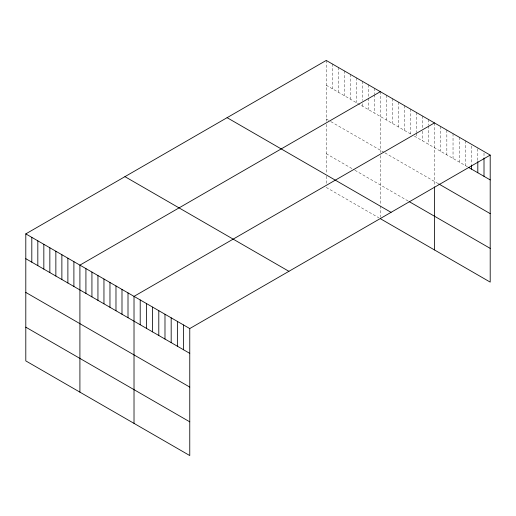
<?xml version="1.0" encoding="UTF-8"?>
<svg xmlns="http://www.w3.org/2000/svg" width="516" height="516" viewBox="0 0 516 516"><rect width="100%" height="100%" fill="white"/><g stroke="black" fill="none" stroke-linecap="round" stroke-linejoin="round"><path stroke-width="0.39" stroke-dasharray="2.58 1.94" d="M326.235 60.437L326.235 121.286M326.235 85.243L411.742 134.612M414.413 136.153L467.49 166.797M326.235 118.97L330.246 121.286M330.911 121.673L384.349 152.523M385.02 152.91L437.89 183.438M326.235 153.716L354.292 169.919M354.956 170.299L408.401 201.156M326.235 187.443L379.008 217.913M484.008 153.123L484.008 157.128M477.81 148.75L477.81 161.553M471.618 145.97L471.618 164.378M465.426 140.797L465.426 165.604M459.227 137.217L459.227 162.024M453.035 133.644L453.035 158.451M446.843 130.064L446.843 154.877M440.645 126.491L440.645 151.298M434.453 122.918L434.453 186.083M428.441 119.441L428.441 125.046M428.441 125.846L428.441 144.254M422.43 115.971L422.43 127.974M422.43 131.18L422.43 140.778M416.418 112.501L416.418 132.509M416.418 133.309L416.418 137.308M410.407 109.031L410.407 133.838M404.389 105.561L404.389 130.367M398.378 102.091L398.378 126.897M392.366 98.621L392.366 123.427M386.355 95.144L386.355 119.957M380.344 91.674L380.344 152.523M380.344 155.613L380.344 205.194M380.344 205.942L380.344 217.184M374.332 88.204L374.332 93.809M374.332 94.609L374.332 113.01M368.321 84.734L368.321 109.54M362.309 81.264L362.309 100.465M362.309 103.671L362.309 106.07M356.298 77.793L356.298 102.6M350.287 74.323L350.287 99.13M344.269 70.847L344.269 95.66M338.257 67.377L338.257 92.183M332.246 63.907L332.246 88.713M326.235 124.375L326.235 173.202M326.235 176.201L326.235 183.696"/><path stroke-width="0.77" d="M490.2 155.103L189.765 328.557L189.765 455.563L25.8 360.897L25.8 233.89L326.235 60.437L490.2 155.103L490.2 282.11L380.344 218.681M380.344 91.674L79.909 265.134L79.909 392.141M434.453 122.918L134.018 296.371L134.018 423.378M468.863 167.59L490.2 179.91M438.581 183.831L490.2 213.637M409.065 201.543L490.2 248.383M227.092 117.674L391.057 212.34M124.943 176.653L288.908 271.313M25.8 233.89L189.765 328.557M25.8 258.697L189.765 353.363M25.8 292.424L189.765 387.09M25.8 327.17L189.765 421.836M484.008 157.928L484.008 176.33M477.81 161.553L477.81 172.757M471.618 165.178L471.618 169.177M434.453 186.857L434.453 249.925M183.573 324.977L183.573 349.784M177.375 321.404L177.375 346.21M171.183 317.83L171.183 342.637M164.985 314.25L164.985 339.057M158.793 310.677L158.793 335.484M152.601 307.097L152.601 331.904M146.402 303.524L146.402 328.331M140.21 299.944L140.21 324.751M128.007 292.901L128.007 317.708M121.995 289.431L121.995 314.238M115.977 285.954L115.977 310.761M109.966 282.484L109.966 307.291M103.955 279.014L103.955 303.821M97.943 275.544L97.943 300.351M91.932 272.074L91.932 296.881M85.92 268.604L85.92 293.411M73.898 261.657L73.898 286.464M67.886 258.187L67.886 282.994M61.875 254.717L61.875 279.524M55.857 251.247L55.857 276.054M49.846 247.777L49.846 272.583M43.834 244.307L43.834 269.113M37.823 240.837L37.823 265.643M31.811 237.36L31.811 262.167"/></g></svg>
